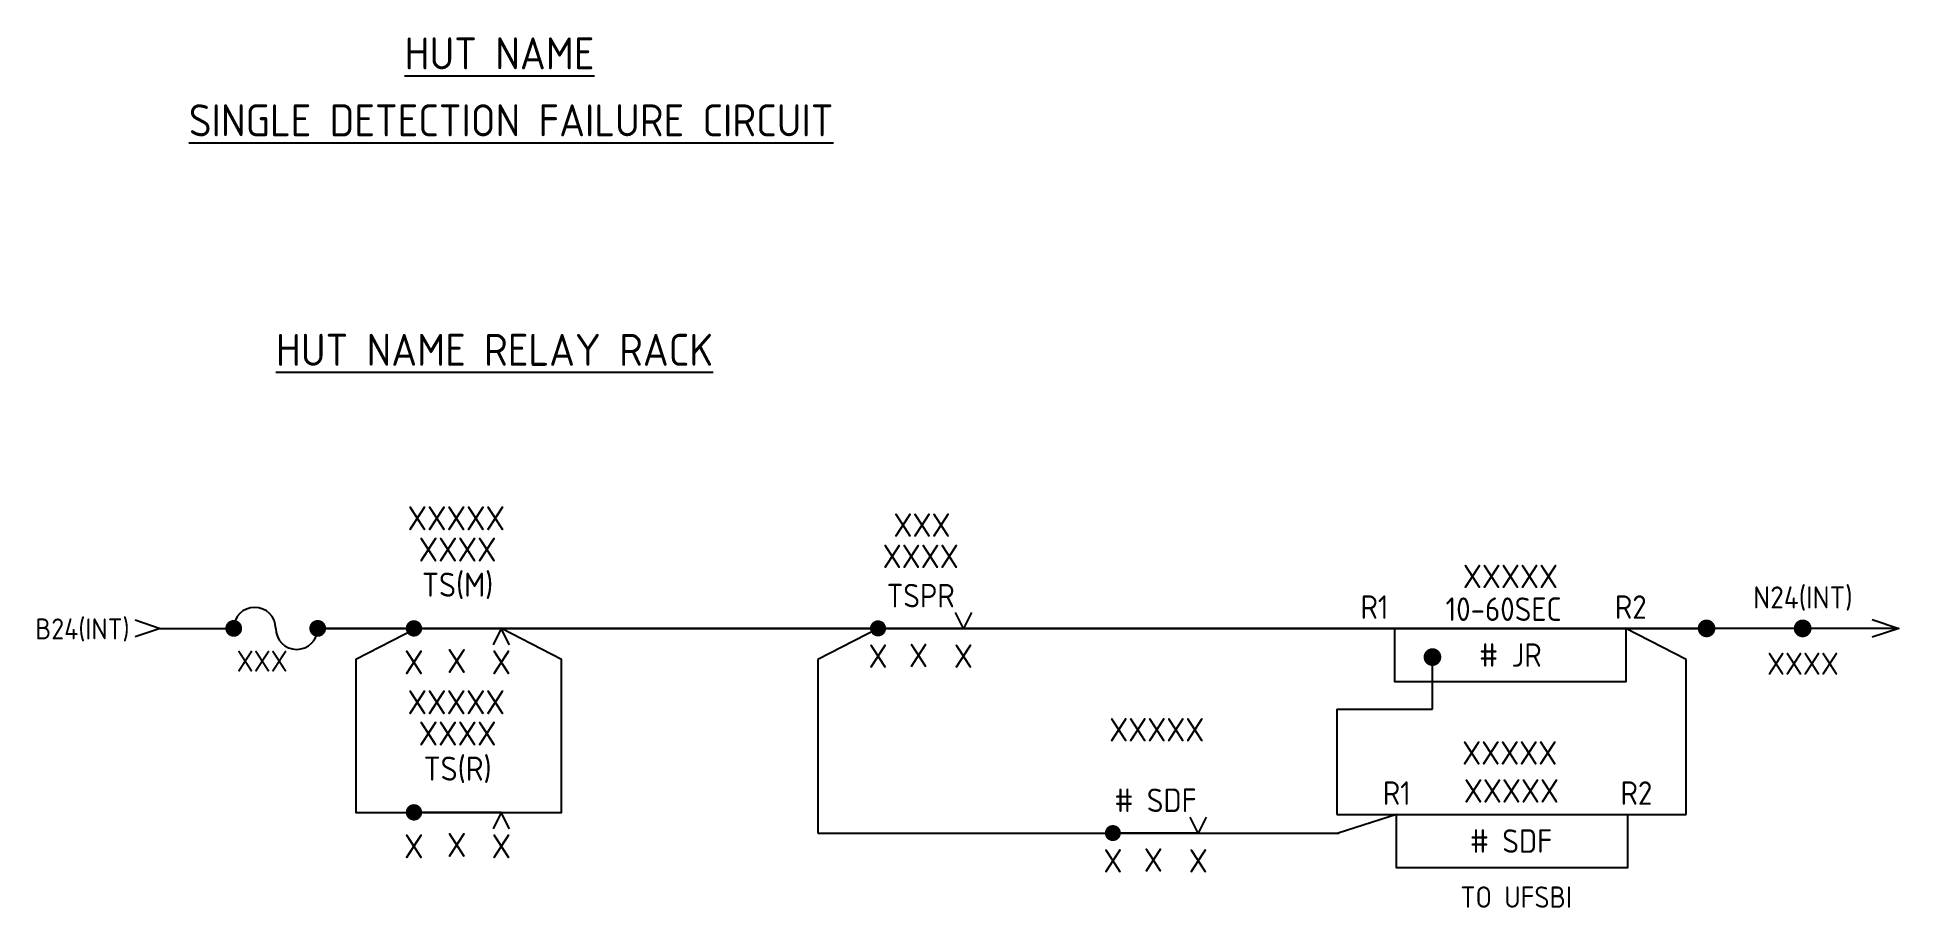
# Model space of a CAD drawing. Header units: millimetres. Extents: x 173 to 348, y 206 to 288.
import ezdxf
from ezdxf.enums import TextEntityAlignment as Align

# ---------------------------------------------------------------- set-up
doc = ezdxf.new("R2010")
doc.units = ezdxf.units.MM
doc.header["$MEASUREMENT"] = 0
doc.layers.add('FUZEBLOCK.INSERT', color=7, linetype='Continuous')
doc.layers.add('FUZEENDBLOCK.INSERT', color=7, linetype='Continuous')
doc.styles.add('ISOCP', font='isocp.shx')
doc.styles.add('isocp.shx', font='isocp.shx')

# ---------------------------------------------------------------- blocks, each defined once
blk = doc.blocks.new('FUZEBLOCK')
blk.add_line((3, 0), (11, 0))
at = {"const_width": 1}
for points in [[(11.25, 0, -1), (12.25, 0, -1)], [(21.25, 0, -1), (22.25, 0, -1)]]:
    blk.add_lwpolyline(points, format="xyb", close=True, dxfattribs=at)
blk.add_polyline3d([(0, 1, 0), (3, 0, 0), (0, -1, 0)])
for centre, start, end in [((14.25, 0), 0, 180), ((19.25, 0), 180, 0)]:
    blk.add_arc(centre, 2.5, start, end)
at = {"style": 'isocp.shx'}
for tag, p in [('VOLT', (2.68, 4, 1)), ('FUSEVALUE', (16.68, 4, 1)), ('FTOT', (7, -4, 1))]:
    blk.add_attdef(tag, text='', height=2.5, dxfattribs=at).set_placement(p, align=Align.MIDDLE_CENTER)
blk = doc.blocks.new('FUZEENDBLOCK')
blk.add_line((0, 0), (21.75, 0))
at = {"const_width": 1}
for points in [[(10.37, 0, -1), (11.38, 0, -1)], [(21.25, 0, -1), (22.25, 0, -1)]]:
    blk.add_lwpolyline(points, format="xyb", close=True, dxfattribs=at)
blk.add_polyline3d([(3, 1, 0), (0, 0, 0), (3, -1, 0)])
at = {"style": 'isocp.shx'}
for tag, p in [('VOLT', (10.85, 3.5, 1)), ('FTOT', (10.85, -4, 1))]:
    blk.add_attdef(tag, text='', height=2.5, dxfattribs=at).set_placement(p, align=Align.MIDDLE_CENTER)
blk = doc.blocks.new('Back_Contact')
at = {"color": 0}
for p, q in [((8, 0), (7.25, -1.5)), ((8.75, -1.5), (8, 0))]:
    blk.add_line(p, q, dxfattribs=at)
at = {"color": 0, "const_width": 0.75}
blk.add_lwpolyline([(-0.37, 0, 1), (0.38, 0, 1)], format="xyb", close=True, dxfattribs=at)
at = {"color": 0}
blk.add_lwpolyline([(8, 0), (0, 0)], dxfattribs=at)
at = {"style": 'ISOCP'}
for tag, p in [('R(POS)', (3.88, 10.07)), ('S_NAME', (4, 7.21)), ('R_NAME', (4, 4)), ('C', (3.92, -2.98))]:
    blk.add_attdef(tag, text='', height=2.2, dxfattribs=at).set_placement(p, align=Align.MIDDLE_CENTER)
at = {"color": 0, "style": 'ISOCP'}
for tag, p in [('A', (0, -2)), ('B', (8, -2))]:
    blk.add_attdef(tag, text='', height=2.2, dxfattribs=at).set_placement(p, align=Align.TOP_CENTER)
at = {"style": 'ISOCP', "flags": 5}
for tag, p in [('WIRING', (4, -6.5)), ('DOC', (4.3, -10.23))]:
    blk.add_attdef(tag, text='', height=2, dxfattribs=at).set_placement(p, align=Align.MIDDLE_CENTER)
blk = doc.blocks.new('TIMER_RELAY')
at = {"lineweight": 30}
blk.add_line((199.75, 232.55), (329.16, 232.55), dxfattribs=at)
blk.add_line((327.67, 229.64), (322.02, 232.55))
at = {"color": 0}
blk.add_lwpolyline([(300.36, 232.55), (322.02, 232.55), (322.02, 227.55), (300.36, 227.55)], close=True, dxfattribs=at)
at = {"const_width": 0.829}
blk.add_lwpolyline([(304.29, 229.86, 1), (303.46, 229.86, 1)], format="xyb", close=True, dxfattribs=at)
at = {"style": 'ISOCP'}
blk.add_attdef('R(POS)', text='', height=2.2, dxfattribs=at).set_placement((311.19, 237.42), align=Align.MIDDLE_CENTER)
at = {"color": 0, "style": 'ISOCP'}
for tag, p in [('L+', (298.44, 234.55)), ('S_NAME', (311.19, 234.51)), ('L-', (320.44, 234.55)), ('R_NAME', (311.19, 230.05))]:
    blk.add_attdef(tag, text='', height=2.2, dxfattribs=at).set_placement(p, align=Align.MIDDLE_CENTER)
at = {"style": 'ISOCP', "flags": 5}
for tag, p in [('WIRING', (310.18, 226.12)), ('DOC', (310.49, 222.39))]:
    blk.add_attdef(tag, text='', height=2, dxfattribs=at).set_placement(p, align=Align.MIDDLE_CENTER)
blk = doc.blocks.new('SDF_RELAY')
at = {"color": 0}
blk.add_lwpolyline([(300.5, 215.12), (322.16, 215.12), (322.16, 210.12), (300.5, 210.12)], close=True, dxfattribs=at)
at = {"color": 0, "style": 'ISOCP'}
for tag, p in [('R(POS)', (311.12, 220.88)), ('L+', (300.53, 217.12)), ('S_NAME', (311.28, 217.32)), ('L-', (323, 217.12)), ('R_NAME', (311.25, 212.62))]:
    blk.add_attdef(tag, text='', height=2.2, dxfattribs=at).set_placement(p, align=Align.MIDDLE_CENTER)
at = {"style": 'ISOCP', "flags": 5}
for tag, p in [('WIRING', (311.06, 206.62)), ('DOC', (311.36, 202.89))]:
    blk.add_attdef(tag, text='', height=2, dxfattribs=at).set_placement(p, align=Align.MIDDLE_CENTER)
blk = doc.blocks.new('SDF_CONTACT')
at = {"color": 0, "const_width": 0.75}
blk.add_lwpolyline([(271.26, 178.1, 1), (272.01, 178.1, 1)], format="xyb", close=True, dxfattribs=at)
at = {"color": 0}
for points in [[(279.63, 178.1), (271.63, 178.1)], [(280.38, 179.6), (279.63, 178.1), (278.88, 179.6)]]:
    blk.add_lwpolyline(points, dxfattribs=at)
at = {"style": 'ISOCP'}
for tag, p in [('R(POS)', (275.75, 187.78)), ('S_NAME', (275.63, 184.85)), ('R_NAME', (275.63, 181.17)), ('C', (275.42, 175.57))]:
    blk.add_attdef(tag, text='', height=2.2, dxfattribs=at).set_placement(p, align=Align.MIDDLE_CENTER)
at = {"color": 0, "style": 'ISOCP'}
for tag, p in [('A', (271.63, 176.6)), ('F', (279.63, 176.6))]:
    blk.add_attdef(tag, text='', height=2.2, dxfattribs=at).set_placement(p, align=Align.TOP_CENTER)
at = {"style": 'ISOCP', "flags": 5}
for tag, p in [('WIRING', (276.16, 172.16)), ('DOC', (276.46, 168.43))]:
    blk.add_attdef(tag, text='', height=2, dxfattribs=at).set_placement(p, align=Align.MIDDLE_CENTER)
blk = doc.blocks.new('Front_Contact')
at = {"color": 0, "const_width": 0.75}
blk.add_lwpolyline([(-0.38, 0, 1), (0.38, 0, 1)], format="xyb", close=True, dxfattribs=at)
at = {"color": 0}
for points in [[(8, 0), (0, 0)], [(8.75, 1.5), (8, 0), (7.25, 1.5)]]:
    blk.add_lwpolyline(points, dxfattribs=at)
at = {"style": 'ISOCP'}
for tag, p in [('R(POS)', (4.12, 9.68)), ('S_NAME', (4, 6.75)), ('R_NAME', (4, 3.07)), ('C', (3.79, -2.53))]:
    blk.add_attdef(tag, text='', height=2.2, dxfattribs=at).set_placement(p, align=Align.MIDDLE_CENTER)
at = {"style": 'ISOCP', "flags": 5}
for tag, p in [('WIRING', (12.5, -1)), ('DOC', (12.8, -4.73))]:
    blk.add_attdef(tag, text='', height=2, dxfattribs=at).set_placement(p, align=Align.MIDDLE_CENTER)
at = {"color": 0, "style": 'ISOCP'}
for tag, p in [('A', (0, -1.5)), ('F', (8, -1.5))]:
    blk.add_attdef(tag, text='', height=2.2, dxfattribs=at).set_placement(p, align=Align.TOP_CENTER)

msp = doc.modelspace()

# ---------------------------------------------------------------- linework, layer by layer
for p, q in [((251.9, 232.55), (246.25, 229.64)), ((246.25, 229.64), (246.25, 213.37)), ((303.88, 224.98), (303.88, 229.86)), ((327.67, 215.12), (327.67, 229.64)), ((294.9, 224.98), (294.9, 215.12)), ((294.9, 224.98), (303.88, 224.98)), ((294.9, 215.12), (327.67, 215.12)), ((300.5, 215.12), (295.04, 213.37)), ((246.25, 213.37), (295.12, 213.37))]:
    msp.add_line(p, q)
msp.add_lwpolyline([(208.58, 232.55), (202.93, 229.64), (202.93, 215.31), (222.23, 215.31), (222.23, 229.64), (216.58, 232.55)])

# ---------------------------------------------------------------- block references
at = {"xscale": 1.024762559949282, "yscale": 1.024762559949282, "zscale": 1.024762559949282}
for p, values in [((208.38, 232.55), {'S_NAME': 'XXXX', 'R_NAME': 'TS(M)', 'A': 'X', 'B': 'X', 'C': 'X', 'R(POS)': 'XXXXX'}), ((208.38, 215.31), {'S_NAME': 'XXXX', 'R_NAME': 'TS(R)', 'A': 'X', 'B': 'X', 'C': 'X', 'R(POS)': 'XXXXX'})]:
    msp.add_blockref('Back_Contact', p, dxfattribs=at).add_auto_attribs(values)
for name, p, values in [('Front_Contact', (251.9, 232.55), {'S_NAME': 'XXXX', 'R_NAME': 'TSPR', 'A': 'X', 'F': 'X', 'C': 'X', 'R(POS)': 'XXX'}), ('SDF_RELAY', (0, 0), {'R_NAME': '# SDF', 'L+': 'R1', 'L-': 'R2', 'S_NAME': 'XXXXX', 'R(POS)': 'XXXXX'})]:
    msp.add_blockref(name, p).add_auto_attribs(values)
ref = msp.add_blockref('TIMER_RELAY', (0, 0))
ref.add_attrib('L-', 'R2', dxfattribs={"color": 0, "height": 2.2, "style": 'ISOCP'}).set_placement((322.47, 234.55), align=Align.MIDDLE_CENTER)
ref.add_attrib('R_NAME', '# JR', dxfattribs={"color": 0, "height": 2.2, "style": 'ISOCP'}).set_placement((311.19, 230.05), align=Align.MIDDLE_CENTER)
ref.add_attrib('L+', 'R1', dxfattribs={"color": 0, "height": 2.2, "style": 'ISOCP'}).set_placement((298.44, 234.55), align=Align.MIDDLE_CENTER)
ref.add_attrib('R(POS)', 'XXXXX', dxfattribs={"height": 2.2, "style": 'ISOCP'}).set_placement((311.19, 237.42), align=Align.MIDDLE_CENTER)
ref = msp.add_blockref('SDF_CONTACT', (2.28, 35.27))
ref.add_attrib('R_NAME', '# SDF', dxfattribs={"height": 2.2, "style": 'ISOCP'}).set_placement((277.92, 216.44), align=Align.MIDDLE_CENTER)
ref.add_attrib('A', 'X', dxfattribs={"color": 0, "height": 2.2, "style": 'ISOCP'}).set_placement((273.92, 211.87), align=Align.TOP_CENTER)
ref.add_attrib('F', 'X', dxfattribs={"color": 0, "height": 2.2, "style": 'ISOCP'}).set_placement((281.92, 211.87), align=Align.TOP_CENTER)
ref.add_attrib('C', 'X', dxfattribs={"height": 2.2, "style": 'ISOCP'}).set_placement((277.71, 210.84), align=Align.MIDDLE_CENTER)
ref.add_attrib('R(POS)', 'XXXXX', dxfattribs={"height": 2.2, "style": 'ISOCP'}).set_placement((278.03, 223.05), align=Align.MIDDLE_CENTER)
at = {"layer": 'FUZEBLOCK.INSERT', "color": 0, "lineweight": 30}
ref = msp.add_blockref('FUZEBLOCK', (182.24, 232.55), dxfattribs=dict(at, xscale=0.7872948906471413, yscale=0.7872948906471413, zscale=0.7872948906471413))
ref.add_attrib('VOLT', 'B24(INT)', dxfattribs={"layer": '0', "height": 1.968, "style": 'isocp.shx'}).set_placement((177.3, 232.5, 0.79), align=Align.MIDDLE_CENTER)
ref.add_attrib('FTOT', 'XXX', dxfattribs={"layer": '0', "height": 1.968, "style": 'isocp.shx'}).set_placement((194.16, 229.48, 0.79), align=Align.MIDDLE_CENTER)
at = {"layer": 'FUZEENDBLOCK.INSERT', "color": 0, "lineweight": 30}
ref = msp.add_blockref('FUZEENDBLOCK', (347.6, 232.55), dxfattribs=dict(at, xscale=-0.8287124280195762, yscale=0.8287124280195762, zscale=0.8287124280195762))
ref.add_attrib('VOLT', 'N24(INT)', dxfattribs={"layer": '0', "height": 2.072, "style": 'isocp.shx'}).set_placement((338.61, 235.45, 0.83), align=Align.MIDDLE_CENTER)
ref.add_attrib('FTOT', 'XXXX', dxfattribs={"layer": '0', "height": 2.072, "style": 'isocp.shx'}).set_placement((338.61, 229.24, 0.83), align=Align.MIDDLE_CENTER)

# ---------------------------------------------------------------- texts
at = {"style": 'ISOCP'}
for s, height, p in [('%%USINGLE DETECTION FAILURE CIRCUIT', 3, (217.5, 280.16)), ('TO UFSBI', 2, (311.73, 207.37))]:
    msp.add_text(s, height=height, dxfattribs=at).set_placement(p, align=Align.MIDDLE_CENTER)
at = {"attachment_point": 5, "style": 'ISOCP'}
for s, insert, char_height in [('{\\LHUT NAME}', (216.41, 286.43), 3), ('{\\LHUT NAME RELAY RACK}', (215.94, 258.65), 3), ('{10-60SEC}', (310.55, 234.35), 2.2)]:
    msp.add_mtext(s, dxfattribs=dict(at, insert=insert, char_height=char_height))

doc.saveas('drawing.dxf')
